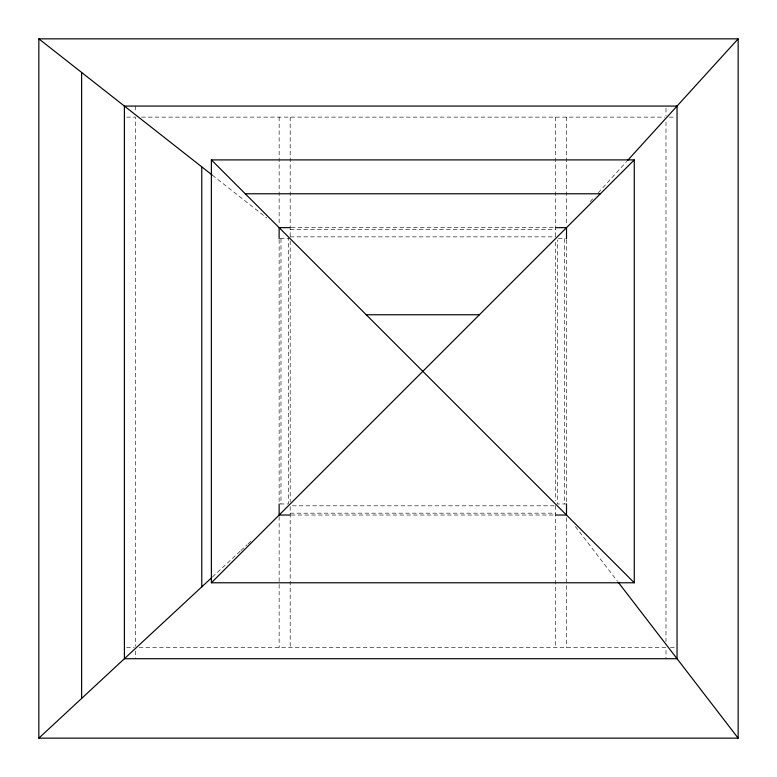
<?xml version="1.0" encoding="UTF-8"?>
<svg xmlns="http://www.w3.org/2000/svg" width="777" height="777" viewBox="0 0 777 777"><rect width="100%" height="100%" fill="white"/><g stroke="black" fill="none" stroke-linecap="round" stroke-linejoin="round"><path stroke-width="0.58" stroke-dasharray="3.88 2.91" d="M590.102 201.699L593.356 198.125M598.241 192.754L626.709 161.431M212.442 576.961L240.122 551.252M240.899 550.534L247.125 544.755M248.018 543.929L251.651 540.549M126.612 117.123L135.451 117.123L135.451 646.445M141.521 117.123L664.772 117.123M669.308 117.123L675.941 117.123M291.268 227.651L554.389 227.651M290.19 229.487L555.458 229.487M290.19 236.859L555.458 236.859M280.244 238.704L290.19 238.704M558.352 238.704L565.413 238.704M280.244 503.972L288.354 503.972L288.354 238.704M566.511 503.972L557.303 503.972L557.303 239.908M554.254 505.817L290.19 505.817L290.19 647.659M290.19 513.179L555.458 513.179M291.268 515.025L554.389 515.025M126.612 647.659L134.343 647.659M139.093 647.659L665.986 647.659L665.986 658.711M670.415 647.659L675.941 647.659M212.393 175.204L266.87 218.007M575.388 526.563L617.56 581.381M665.986 108.275L665.986 116.016M665.986 121.979L665.986 641.588M566.511 117.123L566.511 223.961M566.511 239.743L566.511 503.185M566.511 517.754L566.511 647.659M564.675 238.704L564.675 503.972M555.458 117.123L555.458 237.315M555.458 242.171L555.458 500.757M555.458 505.613L555.458 647.659M290.19 117.123L290.19 236.49M290.19 240.957L290.19 501.971M280.983 238.704L280.983 503.972M279.137 117.123L279.137 225.175M279.137 239.743L279.137 503.185M279.137 516.54L279.137 647.659M135.451 106.07L135.451 112.704M135.451 650.971L135.451 658.711"/><path stroke-width="1.17" d="M627.525 160.538L738.15 38.85L38.85 38.85L38.85 738.15L738.15 738.15L738.15 38.85M211.383 582.779L634.265 159.897L211.383 159.897L211.383 582.779L634.265 582.779L634.265 159.897M38.85 738.15L211.752 577.602M245.26 193.774L600.388 193.774M290.19 227.651L279.137 227.651L279.137 238.704M555.458 227.651L566.511 227.651L566.511 238.704M366.249 314.763L479.399 314.763M290.19 515.025L279.137 515.025L279.137 503.972M555.458 515.025L566.511 515.025L566.511 503.972M38.85 38.85L212.15 175.01M211.383 159.897L634.265 582.779M618.298 582.342L738.15 738.15M201.767 166.861L201.767 586.868M81.624 72.455L81.624 698.426M677.039 106.07L124.398 106.07L124.398 658.711L677.039 658.711L677.039 106.07"/></g></svg>
